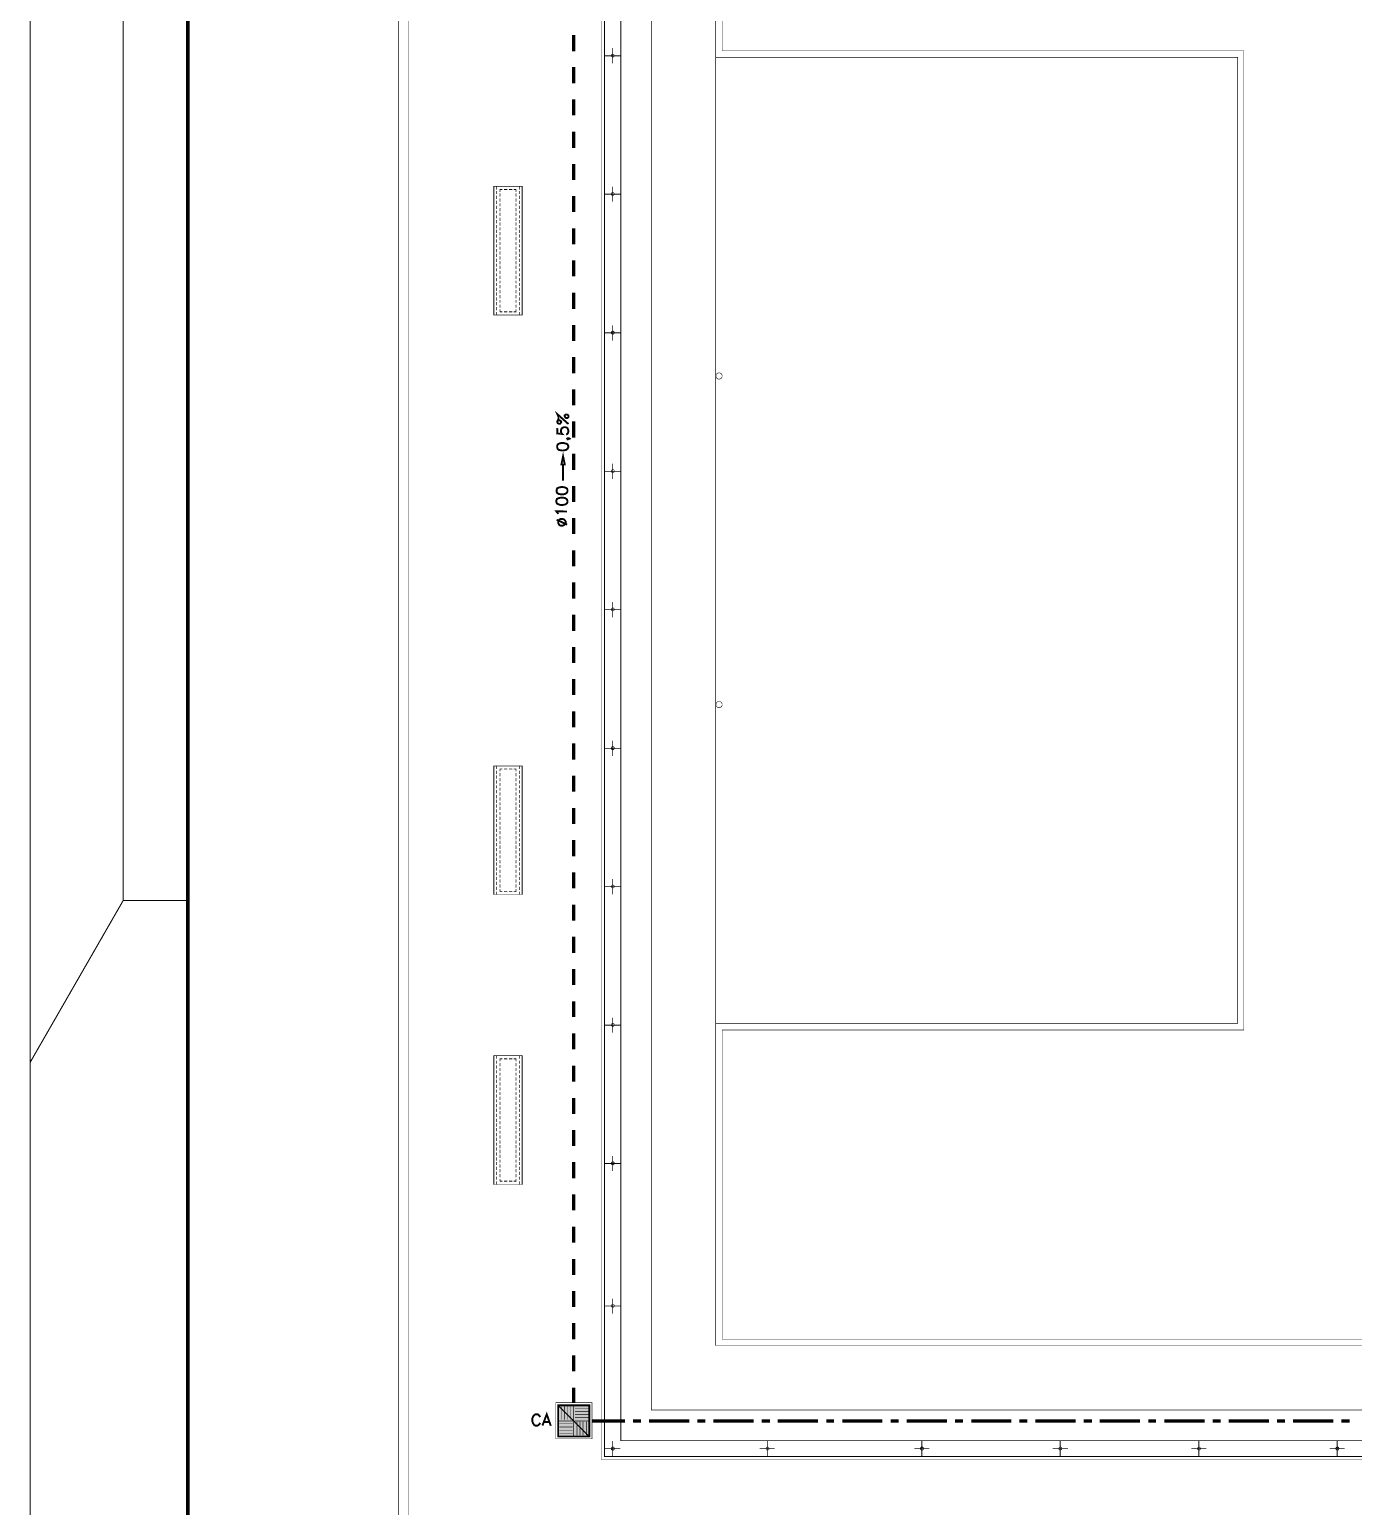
# Model space of a CAD drawing. Header units: millimetres. Extents: x 3240 to 3412, y 1366 to 1426.
# Drawn here: x 3327.64 to 3348.22, y 1386.51 to 1409.46 of the extents above; entities that cross this region are included whole.
import ezdxf

# ---------------------------------------------------------------- set-up
doc = ezdxf.new("R2010")
doc.units = ezdxf.units.MM
doc.layers.add('H', color=7, linetype='Continuous')
doc.layers.add('P', color=7, linetype='Continuous')

msp = doc.modelspace()

# ---------------------------------------------------------------- hatches: boundary and pattern name
at = {"layer": 'H', "linetype": 'Continuous'}
msp.add_hatch(color=256, dxfattribs=at).paths.add_polyline_path([(3335.858, 1387.598), (3335.858, 1388.079), (3336.339, 1388.079), (3336.339, 1387.598), (3335.858, 1387.598)])

# ---------------------------------------------------------------- linework, layer by layer
at = {"layer": 'P'}
for points, const_width in [([(3327.649, 1393.41), (3329.095, 1395.925), (3329.095, 1425.647), (3411.675, 1425.647), (3411.675, 1366.253)], 0.0169), ([(3327.649, 1366.253), (3411.629, 1366.253), (3411.629, 1425.601), (3327.649, 1425.601), (3327.649, 1366.253)], 0.0169), ([(3410.677, 1424.648), (3410.677, 1367.202), (3330.099, 1367.202), (3330.099, 1424.648), (3410.677, 1424.648)], 0.0593), ([(3333.376, 1419.759), (3333.376, 1384.081), (3388.277, 1384.081), (3388.277, 1419.759)], 0.0085), ([(3333.524, 1419.759), (3333.524, 1384.232), (3388.129, 1384.232), (3388.129, 1419.759)], 0.0085), ([(3385.123, 1387.234), (3336.53, 1387.234), (3336.53, 1415.809), (3385.123, 1415.809), (3385.123, 1387.234)], 0.0085), ([(3354.465, 1415.51), (3354.465, 1415.758), (3336.576, 1415.758), (3336.576, 1387.286), (3354.431, 1387.286), (3354.431, 1387.534), (3336.83, 1387.534), (3336.83, 1415.51), (3354.465, 1415.51)], 0.0127), ([(3337.304, 1415.03), (3384.349, 1415.03), (3384.349, 1388.009), (3337.304, 1388.009), (3337.304, 1415.03)], 0.0085), ([(3337.304, 1415.03), (3384.349, 1415.03), (3384.349, 1388.009), (3337.304, 1388.009), (3337.304, 1415.03)], 0.0085), ([(3338.302, 1414.031), (3383.35, 1414.031), (3383.35, 1389.012), (3338.302, 1389.012), (3338.302, 1414.031)], 0.0085), ([(3360.778, 1389.109), (3338.405, 1389.109), (3338.405, 1393.914), (3346.512, 1393.914), (3346.512, 1409.13), (3338.405, 1409.13), (3338.405, 1413.929), (3360.778, 1413.929), (3360.778, 1401.755)], 0.0085), ([(3336.098, 1409.375), (3336.098, 1409.124)], 0.0508), ([(3336.703, 1409.172), (3336.703, 1408.934)], 0.0127), ([(3336.098, 1408.876), (3336.098, 1408.625)], 0.0508), ([(3336.821, 1409.052), (3336.584, 1409.052)], 0.0127), ([(3336.729, 1409.055), (3336.724, 1409.068), (3336.718, 1409.075), (3336.71, 1409.078), (3336.701, 1409.078), (3336.692, 1409.075), (3336.685, 1409.068), (3336.681, 1409.059), (3336.681, 1409.05), (3336.685, 1409.041), (3336.692, 1409.036), (3336.701, 1409.033), (3336.71, 1409.033), (3336.718, 1409.036), (3336.724, 1409.041), (3336.727, 1409.05)], 0.0085), ([(3338.302, 1394.017), (3346.415, 1394.017), (3346.415, 1409.027), (3338.302, 1409.027)], 0.0085), ([(3336.098, 1408.375), (3336.098, 1408.126)], 0.0508), ([(3336.098, 1407.872), (3336.098, 1407.621)], 0.0508), ([(3336.098, 1407.373), (3336.098, 1407.122)], 0.0508), ([(3334.852, 1407.025), (3334.852, 1405.023), (3335.302, 1405.023), (3335.302, 1407.025), (3334.852, 1407.025)], 0.0085), ([(3334.861, 1407.025), (3334.861, 1405.023)], 0.0085), ([(3334.9, 1407.025), (3334.9, 1406.974)], 0.0127), ([(3334.9, 1406.949), (3334.9, 1406.902)], 0.0127), ([(3334.9, 1406.877), (3334.9, 1406.826)], 0.0127), ([(3334.988, 1406.974), (3334.951, 1406.974), (3334.951, 1406.935)], 0.0127), ([(3334.951, 1406.914), (3334.951, 1406.865)], 0.0127), ([(3334.951, 1406.838), (3334.951, 1406.787)], 0.0127), ([(3335.064, 1406.974), (3335.015, 1406.974)], 0.0127), ([(3335.142, 1406.974), (3335.09, 1406.974)], 0.0127), ([(3335.2, 1406.935), (3335.2, 1406.974), (3335.163, 1406.974)], 0.0127), ([(3335.2, 1406.865), (3335.2, 1406.914)], 0.0127), ([(3335.2, 1406.787), (3335.2, 1406.838)], 0.0127), ([(3335.251, 1406.974), (3335.251, 1407.025)], 0.0127), ([(3335.251, 1406.902), (3335.251, 1406.949)], 0.0127), ([(3335.251, 1406.826), (3335.251, 1406.877)], 0.0127), ([(3335.293, 1407.025), (3335.293, 1405.023)], 0.0085), ([(3336.098, 1406.872), (3336.098, 1406.623)], 0.0508), ([(3336.821, 1406.902), (3336.584, 1406.902)], 0.0127), ([(3336.729, 1406.904), (3336.724, 1406.918), (3336.718, 1406.925), (3336.71, 1406.928), (3336.701, 1406.928), (3336.692, 1406.925), (3336.685, 1406.918), (3336.681, 1406.909), (3336.681, 1406.9), (3336.685, 1406.891), (3336.692, 1406.884), (3336.701, 1406.881), (3336.71, 1406.881), (3336.718, 1406.884), (3336.724, 1406.891), (3336.727, 1406.9)], 0.0085), ([(3336.703, 1407.02), (3336.703, 1406.784)], 0.0127), ([(3334.9, 1406.801), (3334.9, 1406.75)], 0.0127), ([(3334.9, 1406.724), (3334.9, 1406.674)], 0.0127), ([(3334.9, 1406.648), (3334.9, 1406.602)], 0.0127), ([(3334.951, 1406.762), (3334.951, 1406.711)], 0.0127), ([(3334.951, 1406.687), (3334.951, 1406.635)], 0.0127), ([(3334.951, 1406.614), (3334.951, 1406.563)], 0.0127), ([(3335.2, 1406.711), (3335.2, 1406.762)], 0.0127), ([(3335.2, 1406.635), (3335.2, 1406.687)], 0.0127), ([(3335.2, 1406.563), (3335.2, 1406.614)], 0.0127), ([(3335.251, 1406.75), (3335.251, 1406.801)], 0.0127), ([(3335.251, 1406.674), (3335.251, 1406.724)], 0.0127), ([(3335.251, 1406.602), (3335.251, 1406.648)], 0.0127), ([(3334.9, 1406.575), (3334.9, 1406.526)], 0.0127), ([(3334.9, 1406.5), (3334.9, 1406.448)], 0.0127), ([(3334.9, 1406.424), (3334.9, 1406.373)], 0.0127), ([(3334.951, 1406.538), (3334.951, 1406.487)], 0.0127), ([(3334.951, 1406.463), (3334.951, 1406.411)], 0.0127), ([(3334.951, 1406.385), (3334.951, 1406.339)], 0.0127), ([(3335.2, 1406.487), (3335.2, 1406.538)], 0.0127), ([(3335.2, 1406.411), (3335.2, 1406.463)], 0.0127), ([(3335.2, 1406.339), (3335.2, 1406.385)], 0.0127), ([(3335.251, 1406.526), (3335.251, 1406.575)], 0.0127), ([(3335.251, 1406.448), (3335.251, 1406.5)], 0.0127), ([(3335.251, 1406.373), (3335.251, 1406.424)], 0.0127), ([(3336.098, 1406.373), (3336.098, 1406.124)], 0.0508), ([(3334.9, 1406.351), (3334.9, 1406.3)], 0.0127), ([(3334.9, 1406.276), (3334.9, 1406.224)], 0.0127), ([(3334.9, 1406.2), (3334.9, 1406.149)], 0.0127), ([(3334.951, 1406.314), (3334.951, 1406.263)], 0.0127), ([(3334.951, 1406.237), (3334.951, 1406.187)], 0.0127), ([(3334.951, 1406.161), (3334.951, 1406.11)], 0.0127), ([(3335.2, 1406.263), (3335.2, 1406.314)], 0.0127), ([(3335.2, 1406.187), (3335.2, 1406.237)], 0.0127), ([(3335.2, 1406.11), (3335.2, 1406.161)], 0.0127), ([(3335.251, 1406.3), (3335.251, 1406.351)], 0.0127), ([(3335.251, 1406.224), (3335.251, 1406.276)], 0.0127), ([(3335.251, 1406.149), (3335.251, 1406.2)], 0.0127), ([(3334.9, 1406.124), (3334.9, 1406.076)], 0.0127), ([(3334.9, 1406.052), (3334.9, 1406)], 0.0127), ([(3334.9, 1405.976), (3334.9, 1405.925)], 0.0127), ([(3334.951, 1406.085), (3334.951, 1406.039)], 0.0127), ([(3334.951, 1406.013), (3334.951, 1405.962)], 0.0127), ([(3334.951, 1405.937), (3334.951, 1405.886)], 0.0127), ([(3335.2, 1406.039), (3335.2, 1406.085)], 0.0127), ([(3335.2, 1405.962), (3335.2, 1406.013)], 0.0127), ([(3335.2, 1405.886), (3335.2, 1405.937)], 0.0127), ([(3335.251, 1406.076), (3335.251, 1406.124)], 0.0127), ([(3335.251, 1406), (3335.251, 1406.052)], 0.0127), ([(3335.251, 1405.925), (3335.251, 1405.976)], 0.0127), ([(3334.9, 1405.898), (3334.9, 1405.849)], 0.0127), ([(3334.9, 1405.822), (3334.9, 1405.776)], 0.0127), ([(3334.9, 1405.75), (3334.9, 1405.701)], 0.0127), ([(3334.9, 1405.674), (3334.9, 1405.623)], 0.0127), ([(3334.951, 1405.861), (3334.951, 1405.81)], 0.0127), ([(3334.951, 1405.789), (3334.951, 1405.738)], 0.0127), ([(3334.951, 1405.713), (3334.951, 1405.662)], 0.0127), ([(3335.2, 1405.81), (3335.2, 1405.861)], 0.0127), ([(3335.2, 1405.738), (3335.2, 1405.789)], 0.0127), ([(3335.2, 1405.662), (3335.2, 1405.713)], 0.0127), ([(3335.251, 1405.849), (3335.251, 1405.898)], 0.0127), ([(3335.251, 1405.776), (3335.251, 1405.822)], 0.0127), ([(3335.251, 1405.701), (3335.251, 1405.75)], 0.0127), ([(3335.251, 1405.623), (3335.251, 1405.674)], 0.0127), ([(3336.098, 1405.873), (3336.098, 1405.623)], 0.0508), ([(3334.9, 1405.598), (3334.9, 1405.547)], 0.0127), ([(3334.9, 1405.522), (3334.9, 1405.475)], 0.0127), ([(3334.9, 1405.45), (3334.9, 1405.399)], 0.0127), ([(3334.951, 1405.637), (3334.951, 1405.586)], 0.0127), ([(3334.951, 1405.559), (3334.951, 1405.514)], 0.0127), ([(3334.951, 1405.489), (3334.951, 1405.438)], 0.0127), ([(3335.2, 1405.586), (3335.2, 1405.637)], 0.0127), ([(3335.2, 1405.514), (3335.2, 1405.559)], 0.0127), ([(3335.2, 1405.438), (3335.2, 1405.489)], 0.0127), ([(3335.251, 1405.547), (3335.251, 1405.598)], 0.0127), ([(3335.251, 1405.475), (3335.251, 1405.522)], 0.0127), ([(3335.251, 1405.399), (3335.251, 1405.45)], 0.0127), ([(3334.9, 1405.374), (3334.9, 1405.323)], 0.0127), ([(3334.9, 1405.298), (3334.9, 1405.247)], 0.0127), ([(3334.9, 1405.226), (3334.9, 1405.175)], 0.0127), ([(3334.951, 1405.411), (3334.951, 1405.362)], 0.0127), ([(3334.951, 1405.335), (3334.951, 1405.284)], 0.0127), ([(3334.951, 1405.26), (3334.951, 1405.214)], 0.0127), ([(3335.2, 1405.362), (3335.2, 1405.411)], 0.0127), ([(3335.2, 1405.284), (3335.2, 1405.335)], 0.0127), ([(3335.2, 1405.214), (3335.2, 1405.26)], 0.0127), ([(3335.251, 1405.323), (3335.251, 1405.374)], 0.0127), ([(3335.251, 1405.247), (3335.251, 1405.298)], 0.0127), ([(3335.251, 1405.175), (3335.251, 1405.226)], 0.0127), ([(3336.098, 1405.369), (3336.098, 1405.12)], 0.0508), ([(3334.9, 1405.15), (3334.9, 1405.099)], 0.0127), ([(3334.9, 1405.073), (3334.9, 1405.023)], 0.0127), ([(3334.951, 1405.187), (3334.951, 1405.136)], 0.0127), ([(3334.951, 1405.111), (3334.951, 1405.073)], 0.0127), ([(3334.951, 1405.073), (3334.988, 1405.073)], 0.0127), ([(3335.015, 1405.073), (3335.064, 1405.073)], 0.0127), ([(3335.09, 1405.073), (3335.142, 1405.073)], 0.0127), ([(3335.163, 1405.073), (3335.2, 1405.073), (3335.2, 1405.111)], 0.0127), ([(3335.2, 1405.136), (3335.2, 1405.187)], 0.0127), ([(3335.251, 1405.099), (3335.251, 1405.15)], 0.0127), ([(3335.251, 1405.023), (3335.251, 1405.073)], 0.0127), ([(3336.098, 1404.87), (3336.098, 1404.621)], 0.0508), ([(3336.729, 1404.75), (3336.724, 1404.762), (3336.718, 1404.769), (3336.71, 1404.773), (3336.701, 1404.773), (3336.692, 1404.769), (3336.685, 1404.762), (3336.681, 1404.755), (3336.681, 1404.745), (3336.685, 1404.736), (3336.692, 1404.73), (3336.701, 1404.727), (3336.71, 1404.727), (3336.718, 1404.73), (3336.724, 1404.736), (3336.727, 1404.745)], 0.0127), ([(3336.703, 1404.866), (3336.703, 1404.628)], 0.0127), ([(3336.821, 1404.748), (3336.584, 1404.748)], 0.0127), ([(3336.098, 1404.371), (3336.098, 1404.12)], 0.0508), ([(3338.405, 1404.076), (3338.403, 1404.092), (3338.399, 1404.099), (3338.394, 1404.108), (3338.387, 1404.115), (3338.378, 1404.12), (3338.371, 1404.124), (3338.361, 1404.125), (3338.35, 1404.125), (3338.341, 1404.124), (3338.332, 1404.12), (3338.325, 1404.115), (3338.318, 1404.108), (3338.313, 1404.099), (3338.309, 1404.092), (3338.308, 1404.081), (3338.308, 1404.071), (3338.309, 1404.062), (3338.313, 1404.053), (3338.318, 1404.046), (3338.325, 1404.039), (3338.332, 1404.034), (3338.341, 1404.03), (3338.35, 1404.028), (3338.361, 1404.028), (3338.371, 1404.03), (3338.378, 1404.034), (3338.387, 1404.039), (3338.394, 1404.046), (3338.399, 1404.053), (3338.403, 1404.062), (3338.405, 1404.071)], 0.0085), ([(3336.098, 1403.871), (3336.098, 1403.621)], 0.0508), ([(3335.844, 1403.376), (3335.861, 1403.388), (3335.877, 1403.388), (3335.895, 1403.379), (3335.904, 1403.363), (3335.898, 1403.351), (3335.886, 1403.333), (3335.868, 1403.333), (3335.852, 1403.342), (3335.844, 1403.358), (3335.844, 1403.376), (3335.852, 1403.388), (3335.861, 1403.415), (3335.861, 1403.439), (3335.852, 1403.464), (3335.844, 1403.482), (3336.016, 1403.33)], 0.0296), ([(3335.958, 1403.448), (3335.967, 1403.43), (3335.983, 1403.422), (3336.001, 1403.422), (3336.016, 1403.439), (3336.016, 1403.457), (3336.009, 1403.469), (3335.992, 1403.478), (3335.974, 1403.478), (3335.958, 1403.464), (3335.958, 1403.448)], 0.0296), ([(3336.098, 1403.372), (3336.098, 1403.118)], 0.0508), ([(3335.844, 1403.266), (3335.84, 1403.185), (3335.916, 1403.176), (3335.907, 1403.185), (3335.898, 1403.21), (3335.898, 1403.231), (3335.907, 1403.258), (3335.925, 1403.273), (3335.949, 1403.282), (3335.967, 1403.282), (3335.992, 1403.273), (3336.004, 1403.258), (3336.013, 1403.231), (3336.013, 1403.206), (3336.004, 1403.182), (3335.995, 1403.173), (3335.979, 1403.168)], 0.0296), ([(3335.84, 1402.97), (3335.847, 1402.944), (3335.868, 1402.928), (3335.911, 1402.919), (3335.937, 1402.919), (3335.979, 1402.928), (3336.001, 1402.944), (3336.013, 1402.97), (3336.013, 1402.986), (3336.004, 1403.012), (3335.979, 1403.025), (3335.937, 1403.037), (3335.911, 1403.037), (3335.874, 1403.028), (3335.847, 1403.012), (3335.84, 1402.986), (3335.84, 1402.97)], 0.0296), ([(3336.004, 1403.109), (3336.013, 1403.101), (3336.004, 1403.092), (3335.995, 1403.101), (3336.004, 1403.109), (3336.022, 1403.109), (3336.038, 1403.101), (3336.046, 1403.092)], 0.0296), ([(3335.932, 1402.829), (3335.958, 1402.702), (3335.907, 1402.702), (3335.932, 1402.829)], 0.0296), ([(3335.932, 1402.702), (3335.932, 1402.448)], 0.0296), ([(3336.098, 1402.868), (3336.098, 1402.617)], 0.0508), ([(3336.703, 1402.716), (3336.703, 1402.478)], 0.0127), ([(3336.821, 1402.596), (3336.584, 1402.596)], 0.0127), ([(3336.729, 1402.6), (3336.724, 1402.612), (3336.718, 1402.619), (3336.71, 1402.623), (3336.701, 1402.623), (3336.692, 1402.619), (3336.685, 1402.612), (3336.681, 1402.603), (3336.681, 1402.594), (3336.685, 1402.586), (3336.692, 1402.58), (3336.701, 1402.577), (3336.71, 1402.577), (3336.718, 1402.58), (3336.724, 1402.586), (3336.727, 1402.594)], 0.0085), ([(3335.831, 1402.287), (3335.835, 1402.263), (3335.861, 1402.245), (3335.904, 1402.236), (3335.928, 1402.236), (3335.967, 1402.245), (3335.992, 1402.263), (3336.001, 1402.284), (3336.001, 1402.3), (3335.995, 1402.326), (3335.971, 1402.342), (3335.928, 1402.351), (3335.904, 1402.351), (3335.861, 1402.342), (3335.84, 1402.33), (3335.831, 1402.305), (3335.831, 1402.287)], 0.0296), ([(3336.098, 1402.369), (3336.098, 1402.118)], 0.0508), ([(3335.826, 1402.123), (3335.835, 1402.097), (3335.861, 1402.081), (3335.898, 1402.072), (3335.925, 1402.072), (3335.967, 1402.081), (3335.992, 1402.097), (3336.001, 1402.118), (3336.001, 1402.136), (3335.992, 1402.16), (3335.967, 1402.178), (3335.928, 1402.187), (3335.904, 1402.187), (3335.861, 1402.178), (3335.835, 1402.166), (3335.826, 1402.139), (3335.826, 1402.123)], 0.0296), ([(3335.856, 1401.933), (3335.847, 1401.949), (3335.826, 1401.975), (3335.995, 1401.97)], 0.0296), ([(3335.831, 1401.843), (3335.995, 1401.767)], 0.0296), ([(3335.856, 1401.792), (3335.865, 1401.776), (3335.877, 1401.758), (3335.904, 1401.749), (3335.919, 1401.749), (3335.946, 1401.758), (3335.962, 1401.776), (3335.971, 1401.792), (3335.971, 1401.818), (3335.962, 1401.831), (3335.946, 1401.848), (3335.925, 1401.855), (3335.907, 1401.855), (3335.882, 1401.852), (3335.865, 1401.834), (3335.856, 1401.818), (3335.856, 1401.792)], 0.0296), ([(3336.098, 1401.869), (3336.098, 1401.619)], 0.0508), ([(3336.098, 1401.368), (3336.098, 1401.12)], 0.0508), ([(3336.098, 1400.869), (3336.098, 1400.615)], 0.0508), ([(3336.821, 1400.446), (3336.584, 1400.446)], 0.0127), ([(3336.729, 1400.448), (3336.724, 1400.462), (3336.718, 1400.469), (3336.71, 1400.472), (3336.701, 1400.472), (3336.692, 1400.469), (3336.685, 1400.462), (3336.681, 1400.453), (3336.681, 1400.444), (3336.685, 1400.435), (3336.692, 1400.428), (3336.701, 1400.425), (3336.71, 1400.425), (3336.718, 1400.428), (3336.724, 1400.435), (3336.727, 1400.444)], 0.0085), ([(3336.703, 1400.564), (3336.703, 1400.328)], 0.0127), ([(3336.098, 1400.367), (3336.098, 1400.116)], 0.0508), ([(3336.098, 1399.866), (3336.098, 1399.617)], 0.0508), ([(3336.098, 1399.366), (3336.098, 1399.118)], 0.0508), ([(3338.405, 1398.971), (3338.403, 1398.985), (3338.399, 1398.994), (3338.394, 1399.001), (3338.387, 1399.008), (3338.378, 1399.014), (3338.371, 1399.017), (3338.361, 1399.019), (3338.35, 1399.019), (3338.341, 1399.017), (3338.332, 1399.014), (3338.325, 1399.008), (3338.318, 1399.001), (3338.313, 1398.994), (3338.309, 1398.985), (3338.308, 1398.977), (3338.308, 1398.966), (3338.309, 1398.957), (3338.313, 1398.948), (3338.318, 1398.94), (3338.325, 1398.934), (3338.332, 1398.929), (3338.341, 1398.924), (3338.35, 1398.922), (3338.361, 1398.922), (3338.371, 1398.924), (3338.378, 1398.929), (3338.387, 1398.934), (3338.394, 1398.94), (3338.399, 1398.948), (3338.403, 1398.957), (3338.405, 1398.966)], 0.0085), ([(3336.098, 1398.867), (3336.098, 1398.617)], 0.0508), ([(3336.098, 1398.368), (3336.098, 1398.114)], 0.0508), ([(3336.703, 1398.41), (3336.703, 1398.172)], 0.0127), ([(3336.703, 1398.41), (3336.703, 1398.172)], 0.0127), ([(3336.821, 1398.292), (3336.584, 1398.292)], 0.0127), ([(3336.821, 1398.292), (3336.584, 1398.292)], 0.0127), ([(3336.729, 1398.294), (3336.724, 1398.306), (3336.718, 1398.313), (3336.71, 1398.317), (3336.701, 1398.317), (3336.692, 1398.313), (3336.685, 1398.306), (3336.681, 1398.299), (3336.681, 1398.289), (3336.685, 1398.28), (3336.692, 1398.275), (3336.701, 1398.271), (3336.71, 1398.271), (3336.718, 1398.275), (3336.724, 1398.28), (3336.727, 1398.289)], 0.0127), ([(3336.729, 1398.294), (3336.724, 1398.306), (3336.718, 1398.313), (3336.71, 1398.317), (3336.701, 1398.317), (3336.692, 1398.313), (3336.685, 1398.306), (3336.681, 1398.299), (3336.681, 1398.289), (3336.685, 1398.28), (3336.692, 1398.275), (3336.701, 1398.271), (3336.71, 1398.271), (3336.718, 1398.275), (3336.724, 1398.28), (3336.727, 1398.289)], 0.0127), ([(3334.852, 1398.017), (3334.852, 1396.019), (3335.302, 1396.019), (3335.302, 1398.017), (3334.852, 1398.017)], 0.0085), ([(3334.861, 1398.017), (3334.861, 1396.019)], 0.0085), ([(3334.9, 1398.017), (3334.9, 1397.969)], 0.0127), ([(3334.9, 1397.945), (3334.9, 1397.894)], 0.0127), ([(3334.9, 1397.869), (3334.9, 1397.818)], 0.0127), ([(3334.988, 1397.969), (3334.951, 1397.969), (3334.951, 1397.932)], 0.0127), ([(3334.951, 1397.906), (3334.951, 1397.855)], 0.0127), ([(3335.064, 1397.969), (3335.015, 1397.969)], 0.0127), ([(3335.142, 1397.969), (3335.09, 1397.969)], 0.0127), ([(3335.2, 1397.932), (3335.2, 1397.969), (3335.163, 1397.969)], 0.0127), ([(3335.2, 1397.855), (3335.2, 1397.906)], 0.0127), ([(3335.251, 1397.969), (3335.251, 1398.017)], 0.0127), ([(3335.251, 1397.894), (3335.251, 1397.945)], 0.0127), ([(3335.251, 1397.818), (3335.251, 1397.869)], 0.0127), ([(3335.293, 1398.017), (3335.293, 1396.019)], 0.0085), ([(3336.098, 1397.864), (3336.098, 1397.615)], 0.0508), ([(3334.9, 1397.791), (3334.9, 1397.742)], 0.0127), ([(3334.9, 1397.715), (3334.9, 1397.67)], 0.0127), ([(3334.9, 1397.643), (3334.9, 1397.594)], 0.0127), ([(3334.951, 1397.83), (3334.951, 1397.779)], 0.0127), ([(3334.951, 1397.754), (3334.951, 1397.707)], 0.0127), ([(3334.951, 1397.682), (3334.951, 1397.631)], 0.0127), ([(3335.2, 1397.779), (3335.2, 1397.83)], 0.0127), ([(3335.2, 1397.707), (3335.2, 1397.754)], 0.0127), ([(3335.2, 1397.631), (3335.2, 1397.682)], 0.0127), ([(3335.251, 1397.742), (3335.251, 1397.791)], 0.0127), ([(3335.251, 1397.67), (3335.251, 1397.715)], 0.0127), ([(3335.251, 1397.594), (3335.251, 1397.643)], 0.0127), ([(3334.9, 1397.567), (3334.9, 1397.516)], 0.0127), ([(3334.9, 1397.491), (3334.9, 1397.44)], 0.0127), ([(3334.9, 1397.419), (3334.9, 1397.368)], 0.0127), ([(3334.951, 1397.606), (3334.951, 1397.555)], 0.0127), ([(3334.951, 1397.53), (3334.951, 1397.479)], 0.0127), ([(3334.951, 1397.453), (3334.951, 1397.407)], 0.0127), ([(3335.2, 1397.555), (3335.2, 1397.606)], 0.0127), ([(3335.2, 1397.479), (3335.2, 1397.53)], 0.0127), ([(3335.2, 1397.407), (3335.2, 1397.453)], 0.0127), ([(3335.251, 1397.516), (3335.251, 1397.567)], 0.0127), ([(3335.251, 1397.44), (3335.251, 1397.491)], 0.0127), ([(3335.251, 1397.368), (3335.251, 1397.419)], 0.0127), ([(3334.9, 1397.343), (3334.9, 1397.292)], 0.0127), ([(3334.9, 1397.267), (3334.9, 1397.216)], 0.0127), ([(3334.9, 1397.192), (3334.9, 1397.144)], 0.0127), ([(3334.951, 1397.382), (3334.951, 1397.331)], 0.0127), ([(3334.951, 1397.304), (3334.951, 1397.255)], 0.0127), ([(3334.951, 1397.229), (3334.951, 1397.177)], 0.0127), ([(3335.2, 1397.331), (3335.2, 1397.382)], 0.0127), ([(3335.2, 1397.255), (3335.2, 1397.304)], 0.0127), ([(3335.2, 1397.177), (3335.2, 1397.229)], 0.0127), ([(3335.251, 1397.292), (3335.251, 1397.343)], 0.0127), ([(3335.251, 1397.216), (3335.251, 1397.267)], 0.0127), ([(3335.251, 1397.144), (3335.251, 1397.192)], 0.0127), ([(3336.098, 1397.364), (3336.098, 1397.114)], 0.0508), ([(3334.9, 1397.119), (3334.9, 1397.068)], 0.0127), ([(3334.9, 1397.043), (3334.9, 1396.992)], 0.0127), ([(3334.9, 1396.966), (3334.9, 1396.916)], 0.0127), ([(3334.951, 1397.153), (3334.951, 1397.107)], 0.0127), ([(3334.951, 1397.08), (3334.951, 1397.029)], 0.0127), ([(3334.951, 1397.005), (3334.951, 1396.953)], 0.0127), ([(3335.2, 1397.107), (3335.2, 1397.153)], 0.0127), ([(3335.2, 1397.029), (3335.2, 1397.08)], 0.0127), ([(3335.2, 1396.953), (3335.2, 1397.005)], 0.0127), ([(3335.251, 1397.068), (3335.251, 1397.119)], 0.0127), ([(3335.251, 1396.992), (3335.251, 1397.043)], 0.0127), ([(3335.251, 1396.916), (3335.251, 1396.966)], 0.0127), ([(3334.9, 1396.89), (3334.9, 1396.844)], 0.0127), ([(3334.9, 1396.818), (3334.9, 1396.768)], 0.0127), ([(3334.9, 1396.742), (3334.9, 1396.691)], 0.0127), ([(3334.951, 1396.929), (3334.951, 1396.878)], 0.0127), ([(3334.951, 1396.856), (3334.951, 1396.805)], 0.0127), ([(3334.951, 1396.781), (3334.951, 1396.729)], 0.0127), ([(3335.2, 1396.878), (3335.2, 1396.929)], 0.0127), ([(3335.2, 1396.805), (3335.2, 1396.856)], 0.0127), ([(3335.2, 1396.729), (3335.2, 1396.781)], 0.0127), ([(3335.251, 1396.844), (3335.251, 1396.89)], 0.0127), ([(3335.251, 1396.768), (3335.251, 1396.818)], 0.0127), ([(3335.251, 1396.691), (3335.251, 1396.742)], 0.0127), ([(3336.098, 1396.865), (3336.098, 1396.615)], 0.0508), ([(3334.9, 1396.666), (3334.9, 1396.615)], 0.0127), ([(3334.9, 1396.594), (3334.9, 1396.542)], 0.0127), ([(3334.9, 1396.518), (3334.9, 1396.467)], 0.0127), ([(3334.951, 1396.705), (3334.951, 1396.654)], 0.0127), ([(3334.951, 1396.627), (3334.951, 1396.581)], 0.0127), ([(3334.951, 1396.557), (3334.951, 1396.505)], 0.0127), ([(3335.2, 1396.654), (3335.2, 1396.705)], 0.0127), ([(3335.2, 1396.581), (3335.2, 1396.627)], 0.0127), ([(3335.2, 1396.505), (3335.2, 1396.557)], 0.0127), ([(3335.251, 1396.615), (3335.251, 1396.666)], 0.0127), ([(3335.251, 1396.542), (3335.251, 1396.594)], 0.0127), ([(3335.251, 1396.467), (3335.251, 1396.518)], 0.0127), ([(3334.9, 1396.442), (3334.9, 1396.391)], 0.0127), ([(3334.9, 1396.366), (3334.9, 1396.318)], 0.0127), ([(3334.9, 1396.294), (3334.9, 1396.243)], 0.0127), ([(3334.951, 1396.479), (3334.951, 1396.43)], 0.0127), ([(3334.951, 1396.403), (3334.951, 1396.352)], 0.0127), ([(3334.951, 1396.327), (3334.951, 1396.281)], 0.0127), ([(3335.2, 1396.43), (3335.2, 1396.479)], 0.0127), ([(3335.2, 1396.352), (3335.2, 1396.403)], 0.0127), ([(3335.2, 1396.281), (3335.2, 1396.327)], 0.0127), ([(3335.251, 1396.391), (3335.251, 1396.442)], 0.0127), ([(3335.251, 1396.318), (3335.251, 1396.366)], 0.0127), ([(3335.251, 1396.243), (3335.251, 1396.294)], 0.0127), ([(3336.098, 1396.366), (3336.098, 1396.116)], 0.0508), ([(3334.9, 1396.218), (3334.9, 1396.167)], 0.0127), ([(3334.9, 1396.14), (3334.9, 1396.091)], 0.0127), ([(3334.9, 1396.064), (3334.9, 1396.019)], 0.0127), ([(3334.951, 1396.255), (3334.951, 1396.204)], 0.0127), ([(3334.951, 1396.179), (3334.951, 1396.128)], 0.0127), ([(3334.951, 1396.103), (3334.951, 1396.064)], 0.0127), ([(3334.951, 1396.064), (3334.988, 1396.064)], 0.0127), ([(3335.015, 1396.064), (3335.064, 1396.064)], 0.0127), ([(3335.09, 1396.064), (3335.142, 1396.064)], 0.0127), ([(3335.163, 1396.064), (3335.2, 1396.064), (3335.2, 1396.103)], 0.0127), ([(3335.2, 1396.204), (3335.2, 1396.255)], 0.0127), ([(3335.2, 1396.128), (3335.2, 1396.179)], 0.0127), ([(3335.251, 1396.167), (3335.251, 1396.218)], 0.0127), ([(3335.251, 1396.091), (3335.251, 1396.14)], 0.0127), ([(3335.251, 1396.019), (3335.251, 1396.064)], 0.0127), ([(3336.821, 1396.14), (3336.584, 1396.14)], 0.0127), ([(3336.729, 1396.144), (3336.724, 1396.156), (3336.718, 1396.163), (3336.71, 1396.167), (3336.701, 1396.167), (3336.692, 1396.163), (3336.685, 1396.156), (3336.681, 1396.147), (3336.681, 1396.139), (3336.685, 1396.13), (3336.692, 1396.124), (3336.701, 1396.121), (3336.71, 1396.121), (3336.718, 1396.124), (3336.724, 1396.13), (3336.727, 1396.139)], 0.0085), ([(3336.703, 1396.26), (3336.703, 1396.022)], 0.0127), ([(3329.095, 1395.925), (3330.099, 1395.925)], 0.0169), ([(3336.098, 1395.862), (3336.098, 1395.611)], 0.0508), ([(3336.098, 1395.362), (3336.098, 1395.112)], 0.0508), ([(3336.098, 1394.863), (3336.098, 1394.613)], 0.0508), ([(3336.098, 1394.362), (3336.098, 1394.114)], 0.0508), ([(3336.821, 1393.99), (3336.584, 1393.99)], 0.0127), ([(3336.729, 1393.992), (3336.724, 1394.006), (3336.718, 1394.013), (3336.71, 1394.017), (3336.701, 1394.017), (3336.692, 1394.013), (3336.685, 1394.006), (3336.681, 1393.997), (3336.681, 1393.988), (3336.685, 1393.98), (3336.692, 1393.972), (3336.701, 1393.969), (3336.71, 1393.969), (3336.718, 1393.972), (3336.724, 1393.98), (3336.727, 1393.988)], 0.0085), ([(3336.703, 1394.108), (3336.703, 1393.872)], 0.0127), ([(3336.098, 1393.863), (3336.098, 1393.614)], 0.0508), ([(3334.852, 1393.516), (3334.852, 1391.514), (3335.302, 1391.514), (3335.302, 1393.516), (3334.852, 1393.516)], 0.0085), ([(3334.861, 1393.516), (3334.861, 1391.514)], 0.0085), ([(3334.9, 1393.516), (3334.9, 1393.466)], 0.0127), ([(3335.251, 1393.466), (3335.251, 1393.516)], 0.0127), ([(3335.293, 1393.516), (3335.293, 1391.514)], 0.0085), ([(3334.9, 1393.44), (3334.9, 1393.389)], 0.0127), ([(3334.9, 1393.364), (3334.9, 1393.313)], 0.0127), ([(3334.9, 1393.288), (3334.9, 1393.24)], 0.0127), ([(3334.988, 1393.466), (3334.951, 1393.466), (3334.951, 1393.427)], 0.0127), ([(3334.951, 1393.403), (3334.951, 1393.352)], 0.0127), ([(3334.951, 1393.325), (3334.951, 1393.276)], 0.0127), ([(3335.064, 1393.466), (3335.015, 1393.466)], 0.0127), ([(3335.142, 1393.466), (3335.09, 1393.466)], 0.0127), ([(3335.2, 1393.427), (3335.2, 1393.466), (3335.163, 1393.466)], 0.0127), ([(3335.2, 1393.352), (3335.2, 1393.403)], 0.0127), ([(3335.2, 1393.276), (3335.2, 1393.325)], 0.0127), ([(3335.251, 1393.389), (3335.251, 1393.44)], 0.0127), ([(3335.251, 1393.313), (3335.251, 1393.364)], 0.0127), ([(3335.251, 1393.24), (3335.251, 1393.288)], 0.0127), ([(3336.098, 1393.36), (3336.098, 1393.11)], 0.0508), ([(3334.9, 1393.216), (3334.9, 1393.165)], 0.0127), ([(3334.9, 1393.14), (3334.9, 1393.089)], 0.0127), ([(3334.9, 1393.064), (3334.9, 1393.013)], 0.0127), ([(3334.951, 1393.249), (3334.951, 1393.203)], 0.0127), ([(3334.951, 1393.177), (3334.951, 1393.128)], 0.0127), ([(3334.951, 1393.101), (3334.951, 1393.05)], 0.0127), ([(3335.2, 1393.203), (3335.2, 1393.249)], 0.0127), ([(3335.2, 1393.128), (3335.2, 1393.177)], 0.0127), ([(3335.2, 1393.05), (3335.2, 1393.101)], 0.0127), ([(3335.251, 1393.165), (3335.251, 1393.216)], 0.0127), ([(3335.251, 1393.089), (3335.251, 1393.14)], 0.0127), ([(3335.251, 1393.013), (3335.251, 1393.064)], 0.0127), ([(3334.9, 1392.986), (3334.9, 1392.941)], 0.0127), ([(3334.9, 1392.916), (3334.9, 1392.865)], 0.0127), ([(3334.9, 1392.838), (3334.9, 1392.789)], 0.0127), ([(3334.951, 1393.025), (3334.951, 1392.974)], 0.0127), ([(3334.951, 1392.953), (3334.951, 1392.902)], 0.0127), ([(3334.951, 1392.877), (3334.951, 1392.826)], 0.0127), ([(3335.2, 1392.974), (3335.2, 1393.025)], 0.0127), ([(3335.2, 1392.902), (3335.2, 1392.953)], 0.0127), ([(3335.2, 1392.826), (3335.2, 1392.877)], 0.0127), ([(3335.251, 1392.941), (3335.251, 1392.986)], 0.0127), ([(3335.251, 1392.865), (3335.251, 1392.916)], 0.0127), ([(3335.251, 1392.789), (3335.251, 1392.838)], 0.0127), ([(3336.098, 1392.859), (3336.098, 1392.611)], 0.0508), ([(3334.9, 1392.762), (3334.9, 1392.711)], 0.0127), ([(3334.9, 1392.69), (3334.9, 1392.641)], 0.0127), ([(3334.9, 1392.614), (3334.9, 1392.563)], 0.0127), ([(3334.951, 1392.801), (3334.951, 1392.75)], 0.0127), ([(3334.951, 1392.725), (3334.951, 1392.678)], 0.0127), ([(3334.951, 1392.653), (3334.951, 1392.602)], 0.0127), ([(3335.2, 1392.75), (3335.2, 1392.801)], 0.0127), ([(3335.2, 1392.678), (3335.2, 1392.725)], 0.0127), ([(3335.2, 1392.602), (3335.2, 1392.653)], 0.0127), ([(3335.251, 1392.711), (3335.251, 1392.762)], 0.0127), ([(3335.251, 1392.641), (3335.251, 1392.69)], 0.0127), ([(3335.251, 1392.563), (3335.251, 1392.614)], 0.0127), ([(3334.9, 1392.538), (3334.9, 1392.487)], 0.0127), ([(3334.9, 1392.463), (3334.9, 1392.411)], 0.0127), ([(3334.9, 1392.39), (3334.9, 1392.339)], 0.0127), ([(3334.951, 1392.577), (3334.951, 1392.526)], 0.0127), ([(3334.951, 1392.5), (3334.951, 1392.45)], 0.0127), ([(3334.951, 1392.424), (3334.951, 1392.378)], 0.0127), ([(3335.2, 1392.526), (3335.2, 1392.577)], 0.0127), ([(3335.2, 1392.45), (3335.2, 1392.5)], 0.0127), ([(3335.2, 1392.378), (3335.2, 1392.424)], 0.0127), ([(3335.251, 1392.487), (3335.251, 1392.538)], 0.0127), ([(3335.251, 1392.411), (3335.251, 1392.463)], 0.0127), ([(3335.251, 1392.339), (3335.251, 1392.39)], 0.0127), ([(3336.098, 1392.36), (3336.098, 1392.112)], 0.0508), ([(3334.9, 1392.314), (3334.9, 1392.263)], 0.0127), ([(3334.9, 1392.239), (3334.9, 1392.187)], 0.0127), ([(3334.9, 1392.161), (3334.9, 1392.115)], 0.0127), ([(3334.951, 1392.351), (3334.951, 1392.302)], 0.0127), ([(3334.951, 1392.276), (3334.951, 1392.224)], 0.0127), ([(3334.951, 1392.2), (3334.951, 1392.149)], 0.0127), ([(3335.2, 1392.302), (3335.2, 1392.351)], 0.0127), ([(3335.2, 1392.224), (3335.2, 1392.276)], 0.0127), ([(3335.2, 1392.149), (3335.2, 1392.2)], 0.0127), ([(3335.251, 1392.263), (3335.251, 1392.314)], 0.0127), ([(3335.251, 1392.187), (3335.251, 1392.239)], 0.0127), ([(3335.251, 1392.115), (3335.251, 1392.161)], 0.0127), ([(3334.9, 1392.09), (3334.9, 1392.039)], 0.0127), ([(3334.9, 1392.013), (3334.9, 1391.963)], 0.0127), ([(3334.9, 1391.937), (3334.9, 1391.886)], 0.0127), ([(3334.951, 1392.127), (3334.951, 1392.076)], 0.0127), ([(3334.951, 1392.052), (3334.951, 1392)], 0.0127), ([(3334.951, 1391.976), (3334.951, 1391.925)], 0.0127), ([(3335.2, 1392.076), (3335.2, 1392.127)], 0.0127), ([(3335.2, 1392), (3335.2, 1392.052)], 0.0127), ([(3335.2, 1391.925), (3335.2, 1391.976)], 0.0127), ([(3335.251, 1392.039), (3335.251, 1392.09)], 0.0127), ([(3335.251, 1391.963), (3335.251, 1392.013)], 0.0127), ([(3335.251, 1391.886), (3335.251, 1391.937)], 0.0127), ([(3336.703, 1391.958), (3336.703, 1391.722)], 0.0127), ([(3334.9, 1391.861), (3334.9, 1391.815)], 0.0127), ([(3334.9, 1391.789), (3334.9, 1391.738)], 0.0127), ([(3334.9, 1391.713), (3334.9, 1391.662)], 0.0127), ([(3334.951, 1391.9), (3334.951, 1391.852)], 0.0127), ([(3334.951, 1391.828), (3334.951, 1391.776)], 0.0127), ([(3334.951, 1391.752), (3334.951, 1391.701)], 0.0127), ([(3334.951, 1391.674), (3334.951, 1391.625)], 0.0127), ([(3335.2, 1391.852), (3335.2, 1391.9)], 0.0127), ([(3335.2, 1391.776), (3335.2, 1391.828)], 0.0127), ([(3335.2, 1391.701), (3335.2, 1391.752)], 0.0127), ([(3335.2, 1391.625), (3335.2, 1391.674)], 0.0127), ([(3335.251, 1391.815), (3335.251, 1391.861)], 0.0127), ([(3335.251, 1391.738), (3335.251, 1391.789)], 0.0127), ([(3335.251, 1391.662), (3335.251, 1391.713)], 0.0127), ([(3336.098, 1391.861), (3336.098, 1391.611)], 0.0508), ([(3336.821, 1391.84), (3336.584, 1391.84)], 0.0127), ([(3336.729, 1391.842), (3336.724, 1391.856), (3336.718, 1391.861), (3336.71, 1391.865), (3336.701, 1391.865), (3336.692, 1391.861), (3336.685, 1391.856), (3336.681, 1391.847), (3336.681, 1391.838), (3336.685, 1391.829), (3336.692, 1391.822), (3336.701, 1391.819), (3336.71, 1391.819), (3336.718, 1391.822), (3336.724, 1391.829), (3336.727, 1391.838)], 0.0127), ([(3334.9, 1391.637), (3334.9, 1391.586)], 0.0127), ([(3334.9, 1391.565), (3334.9, 1391.514)], 0.0127), ([(3334.951, 1391.598), (3334.951, 1391.565)], 0.0127), ([(3334.951, 1391.565), (3334.988, 1391.565)], 0.0127), ([(3335.015, 1391.565), (3335.064, 1391.565)], 0.0127), ([(3335.09, 1391.565), (3335.142, 1391.565)], 0.0127), ([(3335.163, 1391.565), (3335.2, 1391.565), (3335.2, 1391.598)], 0.0127), ([(3335.251, 1391.586), (3335.251, 1391.637)], 0.0127), ([(3335.251, 1391.514), (3335.251, 1391.565)], 0.0127), ([(3336.098, 1391.362), (3336.098, 1391.111)], 0.0508), ([(3336.098, 1390.857), (3336.098, 1390.609)], 0.0508), ([(3336.098, 1390.358), (3336.098, 1390.108)], 0.0508), ([(3336.098, 1389.859), (3336.098, 1389.609)], 0.0508), ([(3336.821, 1389.626), (3336.584, 1389.626)], 0.0127), ([(3336.729, 1389.628), (3336.724, 1389.642), (3336.718, 1389.647), (3336.71, 1389.651), (3336.701, 1389.651), (3336.692, 1389.647), (3336.685, 1389.642), (3336.681, 1389.633), (3336.681, 1389.623), (3336.685, 1389.616), (3336.692, 1389.609), (3336.701, 1389.605), (3336.71, 1389.605), (3336.718, 1389.609), (3336.724, 1389.616), (3336.727, 1389.623)], 0.0085), ([(3336.703, 1389.741), (3336.703, 1389.508)], 0.0127), ([(3336.098, 1389.36), (3336.098, 1389.109)], 0.0508), ([(3336.098, 1388.859), (3336.098, 1388.61)], 0.0508), ([(3336.098, 1388.356), (3336.098, 1388.123)], 0.0508), ([(3335.819, 1387.561), (3335.819, 1388.123), (3336.382, 1388.123), (3336.382, 1387.561), (3335.819, 1387.561)], 0.0085), ([(3335.856, 1387.598), (3335.856, 1388.081), (3336.339, 1388.081), (3336.339, 1387.598), (3335.856, 1387.598)], 0.0296), ([(3335.856, 1388.081), (3336.339, 1388.081), (3336.339, 1387.598), (3335.856, 1387.598), (3335.856, 1388.081)], 0.0296), ([(3335.907, 1388.069), (3335.907, 1387.857)], 0.0085), ([(3335.953, 1388.069), (3335.953, 1387.857)], 0.0085), ([(3336.001, 1388.069), (3336.001, 1387.857)], 0.0085), ([(3336.052, 1388.069), (3336.052, 1387.857)], 0.0085), ([(3336.098, 1388.081), (3336.098, 1387.598)], 0.0085), ([(3336.322, 1388.033), (3336.115, 1388.033)], 0.0085), ([(3335.577, 1387.899), (3335.568, 1387.915), (3335.551, 1387.933), (3335.538, 1387.942), (3335.505, 1387.942), (3335.487, 1387.933), (3335.471, 1387.915), (3335.463, 1387.899), (3335.454, 1387.878), (3335.454, 1387.836), (3335.463, 1387.809), (3335.471, 1387.794), (3335.484, 1387.776), (3335.501, 1387.767), (3335.535, 1387.767), (3335.551, 1387.776), (3335.568, 1387.794), (3335.577, 1387.809)], 0.0296), ([(3335.611, 1387.767), (3335.678, 1387.942), (3335.741, 1387.764)], 0.0296), ([(3335.635, 1387.822), (3335.717, 1387.822)], 0.0296), ([(3335.856, 1387.839), (3336.339, 1387.839)], 0.0085), ([(3336.08, 1387.794), (3335.874, 1387.794)], 0.0085), ([(3336.322, 1387.988), (3336.115, 1387.988)], 0.0085), ([(3336.322, 1387.936), (3336.115, 1387.936)], 0.0085), ([(3336.322, 1387.891), (3336.115, 1387.891)], 0.0085), ([(3336.149, 1387.615), (3336.149, 1387.827)], 0.0085), ([(3336.195, 1387.615), (3336.195, 1387.827)], 0.0085), ([(3336.242, 1387.615), (3336.242, 1387.827)], 0.0085), ([(3336.292, 1387.615), (3336.292, 1387.827)], 0.0085), ([(3336.382, 1387.839), (3336.893, 1387.839)], 0.0508), ([(3337.017, 1387.839), (3337.144, 1387.839)], 0.0508), ([(3337.265, 1387.839), (3337.893, 1387.839)], 0.0508), ([(3338.02, 1387.839), (3338.142, 1387.839)], 0.0508), ([(3338.269, 1387.839), (3338.895, 1387.839)], 0.0508), ([(3339.019, 1387.839), (3339.146, 1387.839)], 0.0508), ([(3339.269, 1387.839), (3339.895, 1387.839)], 0.0508), ([(3340.022, 1387.839), (3340.144, 1387.839)], 0.0508), ([(3340.271, 1387.839), (3340.894, 1387.839)], 0.0508), ([(3341.021, 1387.839), (3341.148, 1387.839)], 0.0508), ([(3341.271, 1387.839), (3341.897, 1387.839)], 0.0508), ([(3342.021, 1387.839), (3342.148, 1387.839)], 0.0508), ([(3342.275, 1387.839), (3342.896, 1387.839)], 0.0508), ([(3343.023, 1387.839), (3343.146, 1387.839)], 0.0508), ([(3343.273, 1387.839), (3343.899, 1387.839)], 0.0508), ([(3344.023, 1387.839), (3344.15, 1387.839)], 0.0508), ([(3344.271, 1387.839), (3344.899, 1387.839)], 0.0508), ([(3345.026, 1387.839), (3345.148, 1387.839)], 0.0508), ([(3345.275, 1387.839), (3345.901, 1387.839)], 0.0508), ([(3346.025, 1387.839), (3346.152, 1387.839)], 0.0508), ([(3346.275, 1387.839), (3346.901, 1387.839)], 0.0508), ([(3347.028, 1387.839), (3347.15, 1387.839)], 0.0508), ([(3347.277, 1387.839), (3347.903, 1387.839)], 0.0508), ([(3348.027, 1387.839), (3348.154, 1387.839)], 0.0508), ([(3336.08, 1387.746), (3335.874, 1387.746)], 0.0085), ([(3336.08, 1387.695), (3335.874, 1387.695)], 0.0085), ([(3336.08, 1387.649), (3335.874, 1387.649)], 0.0085), ([(3336.821, 1387.407), (3336.584, 1387.407)], 0.0127), ([(3336.729, 1387.409), (3336.724, 1387.423), (3336.718, 1387.43), (3336.71, 1387.434), (3336.701, 1387.434), (3336.692, 1387.43), (3336.685, 1387.423), (3336.681, 1387.414), (3336.681, 1387.406), (3336.685, 1387.397), (3336.692, 1387.39), (3336.701, 1387.386), (3336.71, 1387.386), (3336.718, 1387.39), (3336.724, 1387.397), (3336.727, 1387.406)], 0.0127), ([(3336.703, 1387.289), (3336.703, 1387.525)], 0.0127), ([(3339.221, 1387.407), (3338.989, 1387.407)], 0.0127), ([(3339.133, 1387.409), (3339.13, 1387.423), (3339.123, 1387.43), (3339.114, 1387.434), (3339.105, 1387.434), (3339.096, 1387.43), (3339.089, 1387.423), (3339.086, 1387.414), (3339.086, 1387.406), (3339.089, 1387.397), (3339.096, 1387.39), (3339.105, 1387.386), (3339.114, 1387.386), (3339.123, 1387.39), (3339.13, 1387.397), (3339.133, 1387.406)], 0.0085), ([(3339.107, 1387.289), (3339.107, 1387.525)], 0.0127), ([(3341.626, 1387.407), (3341.389, 1387.407)], 0.0127), ([(3341.532, 1387.409), (3341.529, 1387.423), (3341.523, 1387.43), (3341.514, 1387.434), (3341.506, 1387.434), (3341.497, 1387.43), (3341.49, 1387.423), (3341.486, 1387.414), (3341.486, 1387.406), (3341.49, 1387.397), (3341.497, 1387.39), (3341.506, 1387.386), (3341.514, 1387.386), (3341.523, 1387.39), (3341.529, 1387.397), (3341.532, 1387.406)], 0.0127), ([(3341.507, 1387.289), (3341.507, 1387.525)], 0.0127), ([(3343.778, 1387.407), (3343.539, 1387.407)], 0.0127), ([(3343.684, 1387.409), (3343.681, 1387.423), (3343.673, 1387.43), (3343.665, 1387.434), (3343.656, 1387.434), (3343.647, 1387.43), (3343.64, 1387.423), (3343.636, 1387.414), (3343.636, 1387.406), (3343.64, 1387.397), (3343.647, 1387.39), (3343.656, 1387.386), (3343.665, 1387.386), (3343.673, 1387.39), (3343.681, 1387.397), (3343.684, 1387.406)], 0.0085), ([(3343.658, 1387.289), (3343.658, 1387.525)], 0.0127), ([(3345.931, 1387.407), (3345.695, 1387.407)], 0.0127), ([(3345.838, 1387.409), (3345.834, 1387.423), (3345.829, 1387.43), (3345.82, 1387.434), (3345.81, 1387.434), (3345.802, 1387.43), (3345.795, 1387.423), (3345.792, 1387.414), (3345.792, 1387.406), (3345.795, 1387.397), (3345.802, 1387.39), (3345.81, 1387.386), (3345.82, 1387.386), (3345.829, 1387.39), (3345.834, 1387.397), (3345.838, 1387.406)], 0.0085), ([(3345.813, 1387.289), (3345.813, 1387.525)], 0.0127), ([(3348.081, 1387.407), (3347.845, 1387.407)], 0.0127), ([(3347.99, 1387.409), (3347.984, 1387.423), (3347.979, 1387.43), (3347.97, 1387.434), (3347.961, 1387.434), (3347.953, 1387.43), (3347.946, 1387.423), (3347.942, 1387.414), (3347.942, 1387.406), (3347.946, 1387.397), (3347.953, 1387.39), (3347.961, 1387.386), (3347.97, 1387.386), (3347.979, 1387.39), (3347.984, 1387.397), (3347.988, 1387.406)], 0.0127), ([(3347.963, 1387.289), (3347.963, 1387.525)], 0.0127)]:
    msp.add_lwpolyline(points, dxfattribs=dict(at, const_width=const_width))
for points in [[(3336.339, 1388.081), (3335.856, 1388.081)], [(3335.856, 1388.081), (3336.339, 1387.598)], [(3335.856, 1388.081), (3336.339, 1387.598)], [(3335.856, 1387.598), (3335.856, 1388.081)], [(3336.339, 1387.598), (3336.339, 1388.081)], [(3336.339, 1387.598), (3335.856, 1387.598)]]:
    msp.add_lwpolyline(points, dxfattribs=at)

doc.saveas('drawing.dxf')
